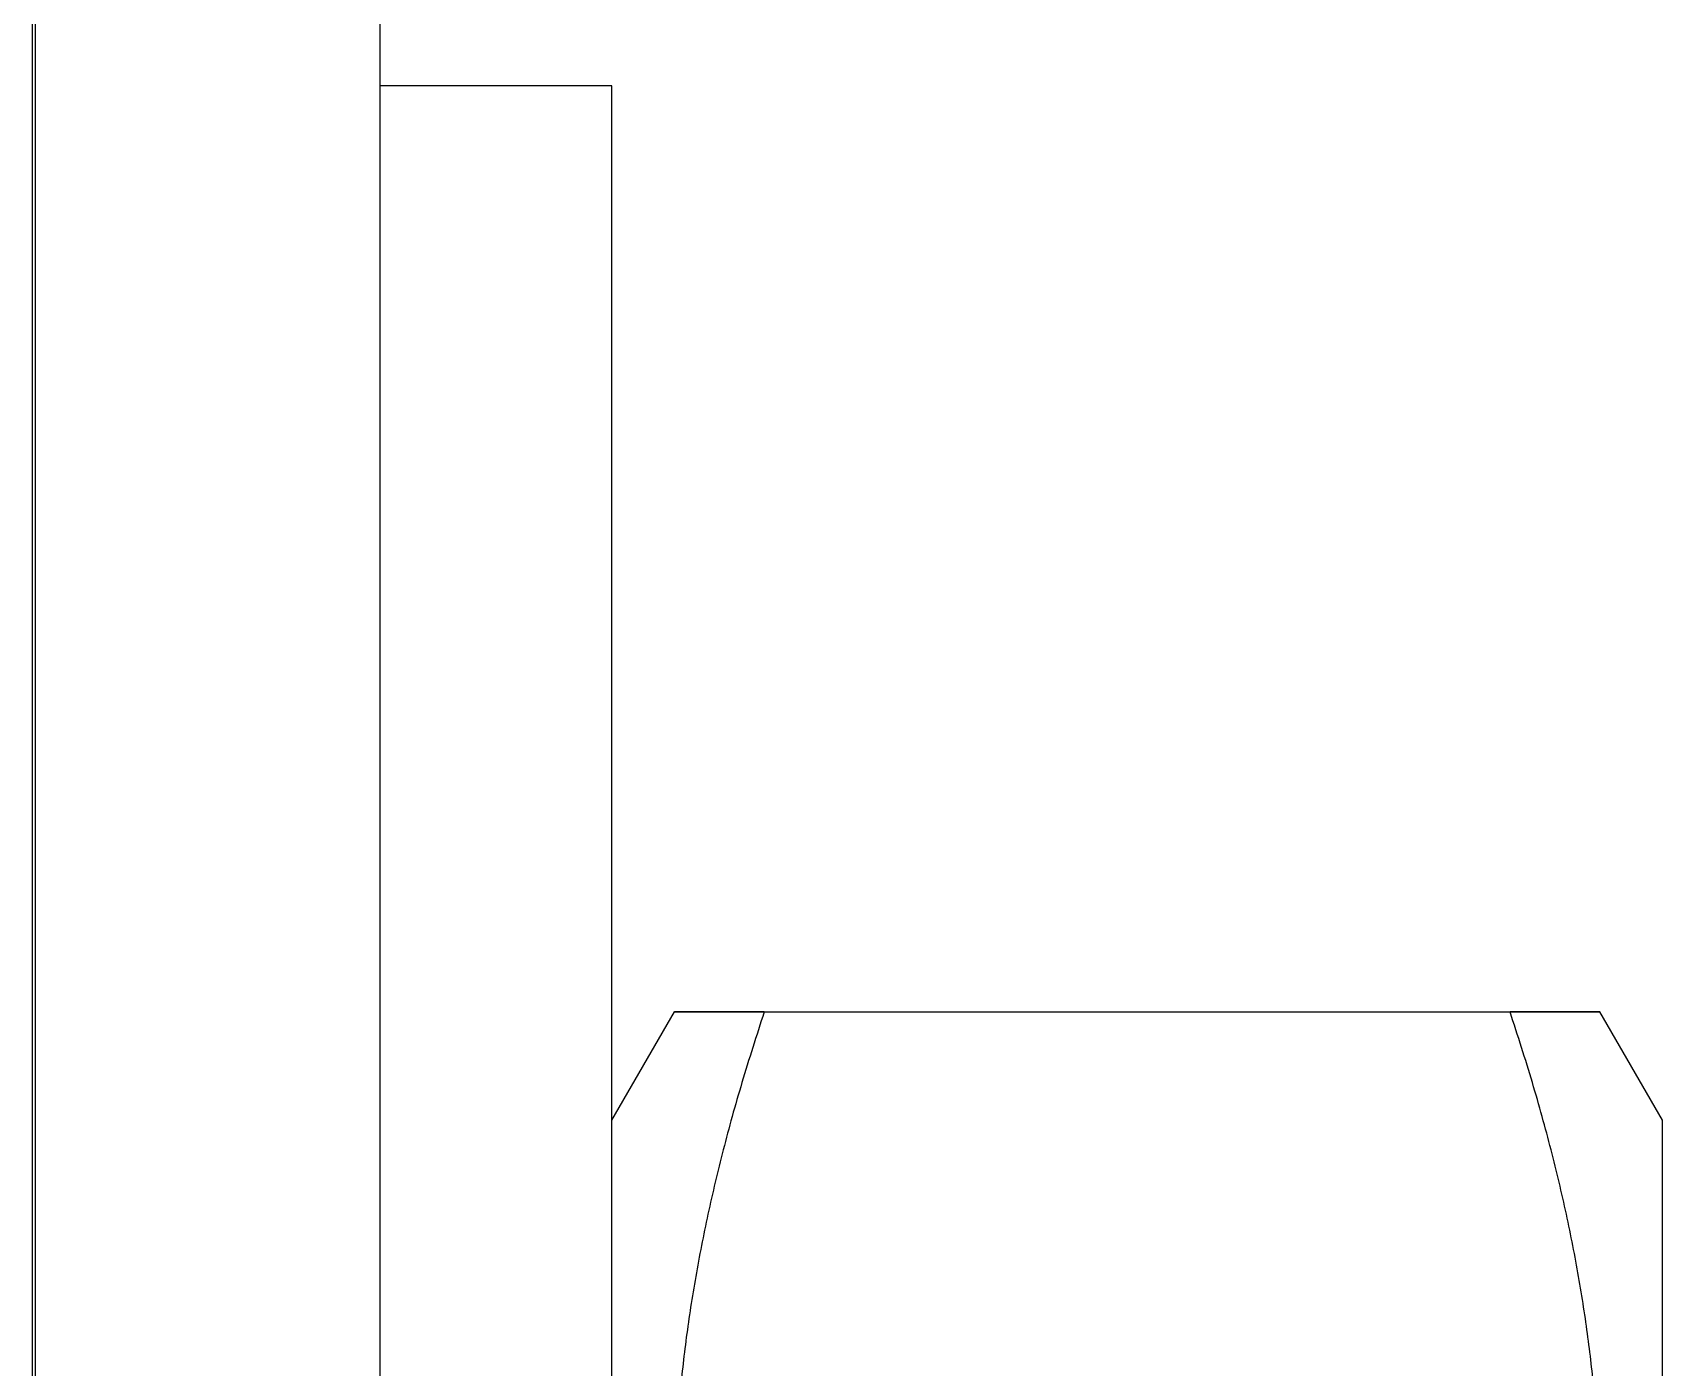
# Model space of a CAD drawing. Header units: millimetres. Extents: x -23083795 to 376618, y 113268 to 3804440.
# Drawn here: x 225494.67 to 225515.77, y 120914.88 to 120932.18 of the extents above; entities that cross this region are included whole.
import ezdxf

# ---------------------------------------------------------------- set-up
doc = ezdxf.new("R2010")
doc.units = ezdxf.units.MM
doc.header["$LTSCALE"] = 6
doc.layers.add('Duongcoban', color=4, linetype='Continuous', lineweight=30)

msp = doc.modelspace()

# ---------------------------------------------------------------- linework, layer by layer
at = {"color": 2, "lineweight": -3, "ltscale": 30, "extrusion": (0, 1, -2.22045e-16)}
for p, q in [((225494.6672, 120856.48691, -1.36858), (225494.6672, 120956.48691, -1.36858)), ((225494.70097, 120956.48691, -1.36858), (225494.70097, 120913.05749, -1.36858)), ((225499.1672, 120860.98691, -1.36858), (225499.1672, 120951.98691, -1.36858)), ((225502.1672, 120931.48691, -1.36858), (225499.1672, 120931.48691, -1.36858)), ((225502.1672, 120881.48691, -1.36858), (225502.1672, 120931.48691, -1.36858)), ((225502.1672, 120918.08691, -1.36858), (225502.97744, 120919.49028, -1.36858)), ((225504.13885, 120919.49028, -1.36858), (225513.79555, 120919.49028, -1.36858)), ((225515.7672, 120918.08691, -1.36858), (225514.95696, 120919.49028, -1.36858)), ((225515.7672, 120894.88691, -1.36858), (225515.7672, 120918.08691, -1.36858))]:
    msp.add_line(p, q, dxfattribs=at)
at = {"color": 2, "lineweight": -3, "ltscale": 30}
for points, weights in [([(225502.97744, 120919.49028, -1.36858), (225502.97744, 120919.49028, -1.36858), (225504.13885, 120919.49028, -1.36858)], [1.07735026919, 1.07735026919, 1]), ([(225504.13885, 120919.49028, -1.36858), (225501.97162, 120912.98859, -1.36858), (225504.13885, 120906.48691, -1.36858)], [1, 1.15470053838, 1]), ([(225513.79555, 120919.49028, -1.36858), (225514.95696, 120919.49028, -1.36858), (225514.95696, 120919.49028, -1.36858)], [1, 1.07735026919, 1.07735026919]), ([(225513.79555, 120906.48691, -1.36858), (225515.96278, 120912.98859, -1.36858), (225513.79555, 120919.49028, -1.36858)], [1, 1.15470053838, 1])]:
    msp.add_rational_spline(points, weights, degree=2, dxfattribs=at)
at = {"layer": 'Duongcoban'}
for points, weights in [([(225502.97744, 120919.49028), (225502.97744, 120919.49028), (225504.13885, 120919.49028)], [1.07735026919, 1.07735026919, 1]), ([(225502.97744, 120919.49028), (225502.97744, 120919.49028), (225504.13885, 120919.49028)], [1.07735026919, 1.07735026919, 1]), ([(225502.97744, 120919.49028), (225502.97744, 120919.49028), (225504.13885, 120919.49028)], [1.07735026919, 1.07735026919, 1]), ([(225502.97744, 120919.49028), (225502.97744, 120919.49028), (225504.13885, 120919.49028)], [1.07735026919, 1.07735026919, 1]), ([(225502.97744, 120919.49028), (225502.97744, 120919.49028), (225504.13885, 120919.49028)], [1.07735026919, 1.07735026919, 1]), ([(225502.97744, 120919.49028), (225502.97744, 120919.49028), (225504.13885, 120919.49028)], [1.07735026919, 1.07735026919, 1]), ([(225502.97744, 120919.49028), (225502.97744, 120919.49028), (225504.13885, 120919.49028)], [1.07735026919, 1.07735026919, 1]), ([(225502.97744, 120919.49028), (225502.97744, 120919.49028), (225504.13885, 120919.49028)], [1.07735026919, 1.07735026919, 1]), ([(225502.97744, 120919.49028), (225502.97744, 120919.49028), (225504.13885, 120919.49028)], [1.07735026919, 1.07735026919, 1]), ([(225502.97744, 120919.49028), (225502.97744, 120919.49028), (225504.13885, 120919.49028)], [1.07735026919, 1.07735026919, 1]), ([(225502.97744, 120919.49028), (225502.97744, 120919.49028), (225504.13885, 120919.49028)], [1.07735026919, 1.07735026919, 1]), ([(225502.97744, 120919.49028), (225502.97744, 120919.49028), (225504.13885, 120919.49028)], [1.07735026919, 1.07735026919, 1]), ([(225502.97744, 120919.49028), (225502.97744, 120919.49028), (225504.13885, 120919.49028)], [1.07735026919, 1.07735026919, 1]), ([(225502.97744, 120919.49028), (225502.97744, 120919.49028), (225504.13885, 120919.49028)], [1.07735026919, 1.07735026919, 1]), ([(225502.97744, 120919.49028), (225502.97744, 120919.49028), (225504.13885, 120919.49028)], [1.07735026919, 1.07735026919, 1]), ([(225502.97744, 120919.49028), (225502.97744, 120919.49028), (225504.13885, 120919.49028)], [1.07735026919, 1.07735026919, 1]), ([(225502.97744, 120919.49028), (225502.97744, 120919.49028), (225504.13885, 120919.49028)], [1.07735026919, 1.07735026919, 1]), ([(225502.97744, 120919.49028), (225502.97744, 120919.49028), (225504.13885, 120919.49028)], [1.07735026919, 1.07735026919, 1]), ([(225502.97744, 120919.49028), (225502.97744, 120919.49028), (225504.13885, 120919.49028)], [1.07735026919, 1.07735026919, 1]), ([(225502.97744, 120919.49028), (225502.97744, 120919.49028), (225504.13885, 120919.49028)], [1.07735026919, 1.07735026919, 1]), ([(225502.97744, 120919.49028), (225502.97744, 120919.49028), (225504.13885, 120919.49028)], [1.07735026919, 1.07735026919, 1]), ([(225502.97744, 120919.49028), (225502.97744, 120919.49028), (225504.13885, 120919.49028)], [1.07735026919, 1.07735026919, 1]), ([(225502.97744, 120919.49028), (225502.97744, 120919.49028), (225504.13885, 120919.49028)], [1.07735026919, 1.07735026919, 1]), ([(225502.97744, 120919.49028), (225502.97744, 120919.49028), (225504.13885, 120919.49028)], [1.07735026919, 1.07735026919, 1]), ([(225502.97744, 120919.49028), (225502.97744, 120919.49028), (225504.13885, 120919.49028)], [1.07735026919, 1.07735026919, 1]), ([(225502.97744, 120919.49028), (225502.97744, 120919.49028), (225504.13885, 120919.49028)], [1.07735026919, 1.07735026919, 1]), ([(225502.97744, 120919.49028), (225502.97744, 120919.49028), (225504.13885, 120919.49028)], [1.07735026919, 1.07735026919, 1]), ([(225502.97744, 120919.49028), (225502.97744, 120919.49028), (225504.13885, 120919.49028)], [1.07735026919, 1.07735026919, 1]), ([(225502.97744, 120919.49028), (225502.97744, 120919.49028), (225504.13885, 120919.49028)], [1.07735026919, 1.07735026919, 1]), ([(225502.97744, 120919.49028), (225502.97744, 120919.49028), (225504.13885, 120919.49028)], [1.07735026919, 1.07735026919, 1]), ([(225502.97744, 120919.49028), (225502.97744, 120919.49028), (225504.13885, 120919.49028)], [1.07735026919, 1.07735026919, 1]), ([(225502.97744, 120919.49028), (225502.97744, 120919.49028), (225504.13885, 120919.49028)], [1.07735026919, 1.07735026919, 1]), ([(225502.97744, 120919.49028), (225502.97744, 120919.49028), (225504.13885, 120919.49028)], [1.07735026919, 1.07735026919, 1]), ([(225502.97744, 120919.49028), (225502.97744, 120919.49028), (225504.13885, 120919.49028)], [1.07735026919, 1.07735026919, 1]), ([(225502.97744, 120919.49028), (225502.97744, 120919.49028), (225504.13885, 120919.49028)], [1.07735026919, 1.07735026919, 1]), ([(225502.97744, 120919.49028), (225502.97744, 120919.49028), (225504.13885, 120919.49028)], [1.07735026919, 1.07735026919, 1]), ([(225502.97744, 120919.49028), (225502.97744, 120919.49028), (225504.13885, 120919.49028)], [1.07735026919, 1.07735026919, 1]), ([(225502.97744, 120919.49028), (225502.97744, 120919.49028), (225504.13885, 120919.49028)], [1.07735026919, 1.07735026919, 1]), ([(225502.97744, 120919.49028), (225502.97744, 120919.49028), (225504.13885, 120919.49028)], [1.07735026919, 1.07735026919, 1]), ([(225502.97744, 120919.49028), (225502.97744, 120919.49028), (225504.13885, 120919.49028)], [1.07735026919, 1.07735026919, 1]), ([(225502.97744, 120919.49028), (225502.97744, 120919.49028), (225504.13885, 120919.49028)], [1.07735026919, 1.07735026919, 1]), ([(225502.97744, 120919.49028), (225502.97744, 120919.49028), (225504.13885, 120919.49028)], [1.07735026919, 1.07735026919, 1]), ([(225502.97744, 120919.49028), (225502.97744, 120919.49028), (225504.13885, 120919.49028)], [1.07735026919, 1.07735026919, 1]), ([(225502.97744, 120919.49028), (225502.97744, 120919.49028), (225504.13885, 120919.49028)], [1.07735026919, 1.07735026919, 1]), ([(225502.97744, 120919.49028), (225502.97744, 120919.49028), (225504.13885, 120919.49028)], [1.07735026919, 1.07735026919, 1]), ([(225502.97744, 120919.49028), (225502.97744, 120919.49028), (225504.13885, 120919.49028)], [1.07735026919, 1.07735026919, 1]), ([(225502.97744, 120919.49028), (225502.97744, 120919.49028), (225504.13885, 120919.49028)], [1.07735026919, 1.07735026919, 1]), ([(225502.97744, 120919.49028), (225502.97744, 120919.49028), (225504.13885, 120919.49028)], [1.07735026919, 1.07735026919, 1]), ([(225502.97744, 120919.49028), (225502.97744, 120919.49028), (225504.13885, 120919.49028)], [1.07735026919, 1.07735026919, 1]), ([(225502.97744, 120919.49028), (225502.97744, 120919.49028), (225504.13885, 120919.49028)], [1.07735026919, 1.07735026919, 1]), ([(225502.97744, 120919.49028), (225502.97744, 120919.49028), (225504.13885, 120919.49028)], [1.07735026919, 1.07735026919, 1]), ([(225502.97744, 120919.49028), (225502.97744, 120919.49028), (225504.13885, 120919.49028)], [1.07735026919, 1.07735026919, 1]), ([(225502.97744, 120919.49028), (225502.97744, 120919.49028), (225504.13885, 120919.49028)], [1.07735026919, 1.07735026919, 1]), ([(225502.97744, 120919.49028), (225502.97744, 120919.49028), (225504.13885, 120919.49028)], [1.07735026919, 1.07735026919, 1]), ([(225502.97744, 120919.49028), (225502.97744, 120919.49028), (225504.13885, 120919.49028)], [1.07735026919, 1.07735026919, 1]), ([(225502.97744, 120919.49028), (225502.97744, 120919.49028), (225504.13885, 120919.49028)], [1.07735026919, 1.07735026919, 1]), ([(225502.97744, 120919.49028), (225502.97744, 120919.49028), (225504.13885, 120919.49028)], [1.07735026919, 1.07735026919, 1]), ([(225502.97744, 120919.49028), (225502.97744, 120919.49028), (225504.13885, 120919.49028)], [1.07735026919, 1.07735026919, 1]), ([(225502.97744, 120919.49028), (225502.97744, 120919.49028), (225504.13885, 120919.49028)], [1.07735026919, 1.07735026919, 1]), ([(225502.97744, 120919.49028), (225502.97744, 120919.49028), (225504.13885, 120919.49028)], [1.07735026919, 1.07735026919, 1]), ([(225502.97744, 120919.49028), (225502.97744, 120919.49028), (225504.13885, 120919.49028)], [1.07735026919, 1.07735026919, 1]), ([(225502.97744, 120919.49028), (225502.97744, 120919.49028), (225504.13885, 120919.49028)], [1.07735026919, 1.07735026919, 1]), ([(225502.97744, 120919.49028), (225502.97744, 120919.49028), (225504.13885, 120919.49028)], [1.07735026919, 1.07735026919, 1]), ([(225502.97744, 120919.49028), (225502.97744, 120919.49028), (225504.13885, 120919.49028)], [1.07735026919, 1.07735026919, 1]), ([(225502.97744, 120919.49028), (225502.97744, 120919.49028), (225504.13885, 120919.49028)], [1.07735026919, 1.07735026919, 1]), ([(225502.97744, 120919.49028), (225502.97744, 120919.49028), (225504.13885, 120919.49028)], [1.07735026919, 1.07735026919, 1]), ([(225502.97744, 120919.49028), (225502.97744, 120919.49028), (225504.13885, 120919.49028)], [1.07735026919, 1.07735026919, 1]), ([(225502.97744, 120919.49028), (225502.97744, 120919.49028), (225504.13885, 120919.49028)], [1.07735026919, 1.07735026919, 1]), ([(225502.97744, 120919.49028), (225502.97744, 120919.49028), (225504.13885, 120919.49028)], [1.07735026919, 1.07735026919, 1]), ([(225502.97744, 120919.49028), (225502.97744, 120919.49028), (225504.13885, 120919.49028)], [1.07735026919, 1.07735026919, 1]), ([(225502.97744, 120919.49028), (225502.97744, 120919.49028), (225504.13885, 120919.49028)], [1.07735026919, 1.07735026919, 1]), ([(225502.97744, 120919.49028), (225502.97744, 120919.49028), (225504.13885, 120919.49028)], [1.07735026919, 1.07735026919, 1]), ([(225502.97744, 120919.49028), (225502.97744, 120919.49028), (225504.13885, 120919.49028)], [1.07735026919, 1.07735026919, 1]), ([(225502.97744, 120919.49028), (225502.97744, 120919.49028), (225504.13885, 120919.49028)], [1.07735026919, 1.07735026919, 1]), ([(225502.97744, 120919.49028), (225502.97744, 120919.49028), (225504.13885, 120919.49028)], [1.07735026919, 1.07735026919, 1]), ([(225502.97744, 120919.49028), (225502.97744, 120919.49028), (225504.13885, 120919.49028)], [1.07735026919, 1.07735026919, 1]), ([(225502.97744, 120919.49028), (225502.97744, 120919.49028), (225504.13885, 120919.49028)], [1.07735026919, 1.07735026919, 1]), ([(225502.97744, 120919.49028), (225502.97744, 120919.49028), (225504.13885, 120919.49028)], [1.07735026919, 1.07735026919, 1]), ([(225502.97744, 120919.49028), (225502.97744, 120919.49028), (225504.13885, 120919.49028)], [1.07735026919, 1.07735026919, 1]), ([(225502.97744, 120919.49028), (225502.97744, 120919.49028), (225504.13885, 120919.49028)], [1.07735026919, 1.07735026919, 1]), ([(225502.97744, 120919.49028), (225502.97744, 120919.49028), (225504.13885, 120919.49028)], [1.07735026919, 1.07735026919, 1]), ([(225502.97744, 120919.49028), (225502.97744, 120919.49028), (225504.13885, 120919.49028)], [1.07735026919, 1.07735026919, 1]), ([(225502.97744, 120919.49028), (225502.97744, 120919.49028), (225504.13885, 120919.49028)], [1.07735026919, 1.07735026919, 1]), ([(225502.97744, 120919.49028), (225502.97744, 120919.49028), (225504.13885, 120919.49028)], [1.07735026919, 1.07735026919, 1]), ([(225502.97744, 120919.49028), (225502.97744, 120919.49028), (225504.13885, 120919.49028)], [1.07735026919, 1.07735026919, 1]), ([(225502.97744, 120919.49028), (225502.97744, 120919.49028), (225504.13885, 120919.49028)], [1.07735026919, 1.07735026919, 1]), ([(225502.97744, 120919.49028), (225502.97744, 120919.49028), (225504.13885, 120919.49028)], [1.07735026919, 1.07735026919, 1]), ([(225502.97744, 120919.49028), (225502.97744, 120919.49028), (225504.13885, 120919.49028)], [1.07735026919, 1.07735026919, 1]), ([(225502.97744, 120919.49028), (225502.97744, 120919.49028), (225504.13885, 120919.49028)], [1.07735026919, 1.07735026919, 1]), ([(225502.97744, 120919.49028), (225502.97744, 120919.49028), (225504.13885, 120919.49028)], [1.07735026919, 1.07735026919, 1]), ([(225502.97744, 120919.49028), (225502.97744, 120919.49028), (225504.13885, 120919.49028)], [1.07735026919, 1.07735026919, 1]), ([(225502.97744, 120919.49028), (225502.97744, 120919.49028), (225504.13885, 120919.49028)], [1.07735026919, 1.07735026919, 1]), ([(225502.97744, 120919.49028), (225502.97744, 120919.49028), (225504.13885, 120919.49028)], [1.07735026919, 1.07735026919, 1]), ([(225502.97744, 120919.49028), (225502.97744, 120919.49028), (225504.13885, 120919.49028)], [1.07735026919, 1.07735026919, 1]), ([(225502.97744, 120919.49028), (225502.97744, 120919.49028), (225504.13885, 120919.49028)], [1.07735026919, 1.07735026919, 1]), ([(225502.97744, 120919.49028), (225502.97744, 120919.49028), (225504.13885, 120919.49028)], [1.07735026919, 1.07735026919, 1]), ([(225502.97744, 120919.49028), (225502.97744, 120919.49028), (225504.13885, 120919.49028)], [1.07735026919, 1.07735026919, 1]), ([(225502.97744, 120919.49028), (225502.97744, 120919.49028), (225504.13885, 120919.49028)], [1.07735026919, 1.07735026919, 1]), ([(225502.97744, 120919.49028), (225502.97744, 120919.49028), (225504.13885, 120919.49028)], [1.07735026919, 1.07735026919, 1]), ([(225502.97744, 120919.49028), (225502.97744, 120919.49028), (225504.13885, 120919.49028)], [1.07735026919, 1.07735026919, 1]), ([(225502.97744, 120919.49028), (225502.97744, 120919.49028), (225504.13885, 120919.49028)], [1.07735026919, 1.07735026919, 1]), ([(225502.97744, 120919.49028), (225502.97744, 120919.49028), (225504.13885, 120919.49028)], [1.07735026919, 1.07735026919, 1]), ([(225502.97744, 120919.49028), (225502.97744, 120919.49028), (225504.13885, 120919.49028)], [1.07735026919, 1.07735026919, 1]), ([(225502.97744, 120919.49028), (225502.97744, 120919.49028), (225504.13885, 120919.49028)], [1.07735026919, 1.07735026919, 1]), ([(225502.97744, 120919.49028), (225502.97744, 120919.49028), (225504.13885, 120919.49028)], [1.07735026919, 1.07735026919, 1]), ([(225502.97744, 120919.49028), (225502.97744, 120919.49028), (225504.13885, 120919.49028)], [1.07735026919, 1.07735026919, 1]), ([(225502.97744, 120919.49028), (225502.97744, 120919.49028), (225504.13885, 120919.49028)], [1.07735026919, 1.07735026919, 1]), ([(225502.97744, 120919.49028), (225502.97744, 120919.49028), (225504.13885, 120919.49028)], [1.07735026919, 1.07735026919, 1]), ([(225502.97744, 120919.49028), (225502.97744, 120919.49028), (225504.13885, 120919.49028)], [1.07735026919, 1.07735026919, 1]), ([(225502.97744, 120919.49028), (225502.97744, 120919.49028), (225504.13885, 120919.49028)], [1.07735026919, 1.07735026919, 1]), ([(225502.97744, 120919.49028), (225502.97744, 120919.49028), (225504.13885, 120919.49028)], [1.07735026919, 1.07735026919, 1]), ([(225502.97744, 120919.49028), (225502.97744, 120919.49028), (225504.13885, 120919.49028)], [1.07735026919, 1.07735026919, 1]), ([(225502.97744, 120919.49028), (225502.97744, 120919.49028), (225504.13885, 120919.49028)], [1.07735026919, 1.07735026919, 1]), ([(225502.97744, 120919.49028), (225502.97744, 120919.49028), (225504.13885, 120919.49028)], [1.07735026919, 1.07735026919, 1]), ([(225502.97744, 120919.49028), (225502.97744, 120919.49028), (225504.13885, 120919.49028)], [1.07735026919, 1.07735026919, 1]), ([(225502.97744, 120919.49028), (225502.97744, 120919.49028), (225504.13885, 120919.49028)], [1.07735026919, 1.07735026919, 1]), ([(225502.97744, 120919.49028), (225502.97744, 120919.49028), (225504.13885, 120919.49028)], [1.07735026919, 1.07735026919, 1]), ([(225502.97744, 120919.49028), (225502.97744, 120919.49028), (225504.13885, 120919.49028)], [1.07735026919, 1.07735026919, 1]), ([(225502.97744, 120919.49028), (225502.97744, 120919.49028), (225504.13885, 120919.49028)], [1.07735026919, 1.07735026919, 1]), ([(225502.97744, 120919.49028), (225502.97744, 120919.49028), (225504.13885, 120919.49028)], [1.07735026919, 1.07735026919, 1]), ([(225502.97744, 120919.49028), (225502.97744, 120919.49028), (225504.13885, 120919.49028)], [1.07735026919, 1.07735026919, 1]), ([(225502.97744, 120919.49028), (225502.97744, 120919.49028), (225504.13885, 120919.49028)], [1.07735026919, 1.07735026919, 1]), ([(225502.97744, 120919.49028), (225502.97744, 120919.49028), (225504.13885, 120919.49028)], [1.07735026919, 1.07735026919, 1]), ([(225502.97744, 120919.49028), (225502.97744, 120919.49028), (225504.13885, 120919.49028)], [1.07735026919, 1.07735026919, 1]), ([(225502.97744, 120919.49028), (225502.97744, 120919.49028), (225504.13885, 120919.49028)], [1.07735026919, 1.07735026919, 1]), ([(225502.97744, 120919.49028), (225502.97744, 120919.49028), (225504.13885, 120919.49028)], [1.07735026919, 1.07735026919, 1]), ([(225502.97744, 120919.49028), (225502.97744, 120919.49028), (225504.13885, 120919.49028)], [1.07735026919, 1.07735026919, 1]), ([(225502.97744, 120919.49028), (225502.97744, 120919.49028), (225504.13885, 120919.49028)], [1.07735026919, 1.07735026919, 1]), ([(225502.97744, 120919.49028), (225502.97744, 120919.49028), (225504.13885, 120919.49028)], [1.07735026919, 1.07735026919, 1]), ([(225502.97744, 120919.49028), (225502.97744, 120919.49028), (225504.13885, 120919.49028)], [1.07735026919, 1.07735026919, 1]), ([(225502.97744, 120919.49028), (225502.97744, 120919.49028), (225504.13885, 120919.49028)], [1.07735026919, 1.07735026919, 1]), ([(225502.97744, 120919.49028), (225502.97744, 120919.49028), (225504.13885, 120919.49028)], [1.07735026919, 1.07735026919, 1]), ([(225502.97744, 120919.49028), (225502.97744, 120919.49028), (225504.13885, 120919.49028)], [1.07735026919, 1.07735026919, 1]), ([(225502.97744, 120919.49028), (225502.97744, 120919.49028), (225504.13885, 120919.49028)], [1.07735026919, 1.07735026919, 1]), ([(225502.97744, 120919.49028), (225502.97744, 120919.49028), (225504.13885, 120919.49028)], [1.07735026919, 1.07735026919, 1]), ([(225502.97744, 120919.49028), (225502.97744, 120919.49028), (225504.13885, 120919.49028)], [1.07735026919, 1.07735026919, 1]), ([(225502.97744, 120919.49028), (225502.97744, 120919.49028), (225504.13885, 120919.49028)], [1.07735026919, 1.07735026919, 1]), ([(225502.97744, 120919.49028), (225502.97744, 120919.49028), (225504.13885, 120919.49028)], [1.07735026919, 1.07735026919, 1]), ([(225502.97744, 120919.49028), (225502.97744, 120919.49028), (225504.13885, 120919.49028)], [1.07735026919, 1.07735026919, 1]), ([(225502.97744, 120919.49028), (225502.97744, 120919.49028), (225504.13885, 120919.49028)], [1.07735026919, 1.07735026919, 1]), ([(225502.97744, 120919.49028), (225502.97744, 120919.49028), (225504.13885, 120919.49028)], [1.07735026919, 1.07735026919, 1]), ([(225502.97744, 120919.49028), (225502.97744, 120919.49028), (225504.13885, 120919.49028)], [1.07735026919, 1.07735026919, 1]), ([(225502.97744, 120919.49028), (225502.97744, 120919.49028), (225504.13885, 120919.49028)], [1.07735026919, 1.07735026919, 1]), ([(225502.97744, 120919.49028), (225502.97744, 120919.49028), (225504.13885, 120919.49028)], [1.07735026919, 1.07735026919, 1]), ([(225502.97744, 120919.49028), (225502.97744, 120919.49028), (225504.13885, 120919.49028)], [1.07735026919, 1.07735026919, 1]), ([(225502.97744, 120919.49028), (225502.97744, 120919.49028), (225504.13885, 120919.49028)], [1.07735026919, 1.07735026919, 1]), ([(225502.97744, 120919.49028), (225502.97744, 120919.49028), (225504.13885, 120919.49028)], [1.07735026919, 1.07735026919, 1]), ([(225502.97744, 120919.49028), (225502.97744, 120919.49028), (225504.13885, 120919.49028)], [1.07735026919, 1.07735026919, 1]), ([(225502.97744, 120919.49028), (225502.97744, 120919.49028), (225504.13885, 120919.49028)], [1.07735026919, 1.07735026919, 1]), ([(225513.79555, 120919.49028), (225514.95696, 120919.49028), (225514.95696, 120919.49028)], [1, 1.07735026919, 1.07735026919]), ([(225513.79555, 120919.49028), (225514.95696, 120919.49028), (225514.95696, 120919.49028)], [1, 1.07735026919, 1.07735026919]), ([(225513.79555, 120919.49028), (225514.95696, 120919.49028), (225514.95696, 120919.49028)], [1, 1.07735026919, 1.07735026919]), ([(225513.79555, 120919.49028), (225514.95696, 120919.49028), (225514.95696, 120919.49028)], [1, 1.07735026919, 1.07735026919]), ([(225513.79555, 120919.49028), (225514.95696, 120919.49028), (225514.95696, 120919.49028)], [1, 1.07735026919, 1.07735026919]), ([(225513.79555, 120919.49028), (225514.95696, 120919.49028), (225514.95696, 120919.49028)], [1, 1.07735026919, 1.07735026919]), ([(225513.79555, 120919.49028), (225514.95696, 120919.49028), (225514.95696, 120919.49028)], [1, 1.07735026919, 1.07735026919]), ([(225513.79555, 120919.49028), (225514.95696, 120919.49028), (225514.95696, 120919.49028)], [1, 1.07735026919, 1.07735026919]), ([(225513.79555, 120919.49028), (225514.95696, 120919.49028), (225514.95696, 120919.49028)], [1, 1.07735026919, 1.07735026919]), ([(225513.79555, 120919.49028), (225514.95696, 120919.49028), (225514.95696, 120919.49028)], [1, 1.07735026919, 1.07735026919]), ([(225513.79555, 120919.49028), (225514.95696, 120919.49028), (225514.95696, 120919.49028)], [1, 1.07735026919, 1.07735026919]), ([(225513.79555, 120919.49028), (225514.95696, 120919.49028), (225514.95696, 120919.49028)], [1, 1.07735026919, 1.07735026919]), ([(225513.79555, 120919.49028), (225514.95696, 120919.49028), (225514.95696, 120919.49028)], [1, 1.07735026919, 1.07735026919]), ([(225513.79555, 120919.49028), (225514.95696, 120919.49028), (225514.95696, 120919.49028)], [1, 1.07735026919, 1.07735026919]), ([(225513.79555, 120919.49028), (225514.95696, 120919.49028), (225514.95696, 120919.49028)], [1, 1.07735026919, 1.07735026919]), ([(225513.79555, 120919.49028), (225514.95696, 120919.49028), (225514.95696, 120919.49028)], [1, 1.07735026919, 1.07735026919]), ([(225513.79555, 120919.49028), (225514.95696, 120919.49028), (225514.95696, 120919.49028)], [1, 1.07735026919, 1.07735026919]), ([(225513.79555, 120919.49028), (225514.95696, 120919.49028), (225514.95696, 120919.49028)], [1, 1.07735026919, 1.07735026919]), ([(225513.79555, 120919.49028), (225514.95696, 120919.49028), (225514.95696, 120919.49028)], [1, 1.07735026919, 1.07735026919]), ([(225513.79555, 120919.49028), (225514.95696, 120919.49028), (225514.95696, 120919.49028)], [1, 1.07735026919, 1.07735026919]), ([(225513.79555, 120919.49028), (225514.95696, 120919.49028), (225514.95696, 120919.49028)], [1, 1.07735026919, 1.07735026919]), ([(225513.79555, 120919.49028), (225514.95696, 120919.49028), (225514.95696, 120919.49028)], [1, 1.07735026919, 1.07735026919]), ([(225513.79555, 120919.49028), (225514.95696, 120919.49028), (225514.95696, 120919.49028)], [1, 1.07735026919, 1.07735026919]), ([(225513.79555, 120919.49028), (225514.95696, 120919.49028), (225514.95696, 120919.49028)], [1, 1.07735026919, 1.07735026919]), ([(225513.79555, 120919.49028), (225514.95696, 120919.49028), (225514.95696, 120919.49028)], [1, 1.07735026919, 1.07735026919]), ([(225513.79555, 120919.49028), (225514.95696, 120919.49028), (225514.95696, 120919.49028)], [1, 1.07735026919, 1.07735026919]), ([(225513.79555, 120919.49028), (225514.95696, 120919.49028), (225514.95696, 120919.49028)], [1, 1.07735026919, 1.07735026919]), ([(225513.79555, 120919.49028), (225514.95696, 120919.49028), (225514.95696, 120919.49028)], [1, 1.07735026919, 1.07735026919]), ([(225513.79555, 120919.49028), (225514.95696, 120919.49028), (225514.95696, 120919.49028)], [1, 1.07735026919, 1.07735026919]), ([(225513.79555, 120919.49028), (225514.95696, 120919.49028), (225514.95696, 120919.49028)], [1, 1.07735026919, 1.07735026919]), ([(225513.79555, 120919.49028), (225514.95696, 120919.49028), (225514.95696, 120919.49028)], [1, 1.07735026919, 1.07735026919]), ([(225513.79555, 120919.49028), (225514.95696, 120919.49028), (225514.95696, 120919.49028)], [1, 1.07735026919, 1.07735026919]), ([(225513.79555, 120919.49028), (225514.95696, 120919.49028), (225514.95696, 120919.49028)], [1, 1.07735026919, 1.07735026919]), ([(225513.79555, 120919.49028), (225514.95696, 120919.49028), (225514.95696, 120919.49028)], [1, 1.07735026919, 1.07735026919]), ([(225513.79555, 120919.49028), (225514.95696, 120919.49028), (225514.95696, 120919.49028)], [1, 1.07735026919, 1.07735026919]), ([(225513.79555, 120919.49028), (225514.95696, 120919.49028), (225514.95696, 120919.49028)], [1, 1.07735026919, 1.07735026919]), ([(225513.79555, 120919.49028), (225514.95696, 120919.49028), (225514.95696, 120919.49028)], [1, 1.07735026919, 1.07735026919]), ([(225513.79555, 120919.49028), (225514.95696, 120919.49028), (225514.95696, 120919.49028)], [1, 1.07735026919, 1.07735026919]), ([(225513.79555, 120919.49028), (225514.95696, 120919.49028), (225514.95696, 120919.49028)], [1, 1.07735026919, 1.07735026919]), ([(225513.79555, 120919.49028), (225514.95696, 120919.49028), (225514.95696, 120919.49028)], [1, 1.07735026919, 1.07735026919]), ([(225513.79555, 120919.49028), (225514.95696, 120919.49028), (225514.95696, 120919.49028)], [1, 1.07735026919, 1.07735026919]), ([(225513.79555, 120919.49028), (225514.95696, 120919.49028), (225514.95696, 120919.49028)], [1, 1.07735026919, 1.07735026919]), ([(225513.79555, 120919.49028), (225514.95696, 120919.49028), (225514.95696, 120919.49028)], [1, 1.07735026919, 1.07735026919]), ([(225513.79555, 120919.49028), (225514.95696, 120919.49028), (225514.95696, 120919.49028)], [1, 1.07735026919, 1.07735026919]), ([(225513.79555, 120919.49028), (225514.95696, 120919.49028), (225514.95696, 120919.49028)], [1, 1.07735026919, 1.07735026919]), ([(225513.79555, 120919.49028), (225514.95696, 120919.49028), (225514.95696, 120919.49028)], [1, 1.07735026919, 1.07735026919]), ([(225513.79555, 120919.49028), (225514.95696, 120919.49028), (225514.95696, 120919.49028)], [1, 1.07735026919, 1.07735026919]), ([(225513.79555, 120919.49028), (225514.95696, 120919.49028), (225514.95696, 120919.49028)], [1, 1.07735026919, 1.07735026919]), ([(225513.79555, 120919.49028), (225514.95696, 120919.49028), (225514.95696, 120919.49028)], [1, 1.07735026919, 1.07735026919]), ([(225513.79555, 120919.49028), (225514.95696, 120919.49028), (225514.95696, 120919.49028)], [1, 1.07735026919, 1.07735026919]), ([(225513.79555, 120919.49028), (225514.95696, 120919.49028), (225514.95696, 120919.49028)], [1, 1.07735026919, 1.07735026919]), ([(225513.79555, 120919.49028), (225514.95696, 120919.49028), (225514.95696, 120919.49028)], [1, 1.07735026919, 1.07735026919]), ([(225513.79555, 120919.49028), (225514.95696, 120919.49028), (225514.95696, 120919.49028)], [1, 1.07735026919, 1.07735026919]), ([(225513.79555, 120919.49028), (225514.95696, 120919.49028), (225514.95696, 120919.49028)], [1, 1.07735026919, 1.07735026919]), ([(225513.79555, 120919.49028), (225514.95696, 120919.49028), (225514.95696, 120919.49028)], [1, 1.07735026919, 1.07735026919]), ([(225513.79555, 120919.49028), (225514.95696, 120919.49028), (225514.95696, 120919.49028)], [1, 1.07735026919, 1.07735026919]), ([(225513.79555, 120919.49028), (225514.95696, 120919.49028), (225514.95696, 120919.49028)], [1, 1.07735026919, 1.07735026919]), ([(225513.79555, 120919.49028), (225514.95696, 120919.49028), (225514.95696, 120919.49028)], [1, 1.07735026919, 1.07735026919]), ([(225513.79555, 120919.49028), (225514.95696, 120919.49028), (225514.95696, 120919.49028)], [1, 1.07735026919, 1.07735026919]), ([(225513.79555, 120919.49028), (225514.95696, 120919.49028), (225514.95696, 120919.49028)], [1, 1.07735026919, 1.07735026919]), ([(225513.79555, 120919.49028), (225514.95696, 120919.49028), (225514.95696, 120919.49028)], [1, 1.07735026919, 1.07735026919]), ([(225513.79555, 120919.49028), (225514.95696, 120919.49028), (225514.95696, 120919.49028)], [1, 1.07735026919, 1.07735026919]), ([(225513.79555, 120919.49028), (225514.95696, 120919.49028), (225514.95696, 120919.49028)], [1, 1.07735026919, 1.07735026919]), ([(225513.79555, 120919.49028), (225514.95696, 120919.49028), (225514.95696, 120919.49028)], [1, 1.07735026919, 1.07735026919]), ([(225513.79555, 120919.49028), (225514.95696, 120919.49028), (225514.95696, 120919.49028)], [1, 1.07735026919, 1.07735026919]), ([(225513.79555, 120919.49028), (225514.95696, 120919.49028), (225514.95696, 120919.49028)], [1, 1.07735026919, 1.07735026919]), ([(225513.79555, 120919.49028), (225514.95696, 120919.49028), (225514.95696, 120919.49028)], [1, 1.07735026919, 1.07735026919]), ([(225513.79555, 120919.49028), (225514.95696, 120919.49028), (225514.95696, 120919.49028)], [1, 1.07735026919, 1.07735026919]), ([(225513.79555, 120919.49028), (225514.95696, 120919.49028), (225514.95696, 120919.49028)], [1, 1.07735026919, 1.07735026919]), ([(225513.79555, 120919.49028), (225514.95696, 120919.49028), (225514.95696, 120919.49028)], [1, 1.07735026919, 1.07735026919]), ([(225513.79555, 120919.49028), (225514.95696, 120919.49028), (225514.95696, 120919.49028)], [1, 1.07735026919, 1.07735026919]), ([(225513.79555, 120919.49028), (225514.95696, 120919.49028), (225514.95696, 120919.49028)], [1, 1.07735026919, 1.07735026919]), ([(225513.79555, 120919.49028), (225514.95696, 120919.49028), (225514.95696, 120919.49028)], [1, 1.07735026919, 1.07735026919]), ([(225513.79555, 120919.49028), (225514.95696, 120919.49028), (225514.95696, 120919.49028)], [1, 1.07735026919, 1.07735026919]), ([(225513.79555, 120919.49028), (225514.95696, 120919.49028), (225514.95696, 120919.49028)], [1, 1.07735026919, 1.07735026919]), ([(225513.79555, 120919.49028), (225514.95696, 120919.49028), (225514.95696, 120919.49028)], [1, 1.07735026919, 1.07735026919]), ([(225513.79555, 120919.49028), (225514.95696, 120919.49028), (225514.95696, 120919.49028)], [1, 1.07735026919, 1.07735026919]), ([(225513.79555, 120919.49028), (225514.95696, 120919.49028), (225514.95696, 120919.49028)], [1, 1.07735026919, 1.07735026919]), ([(225513.79555, 120919.49028), (225514.95696, 120919.49028), (225514.95696, 120919.49028)], [1, 1.07735026919, 1.07735026919]), ([(225513.79555, 120919.49028), (225514.95696, 120919.49028), (225514.95696, 120919.49028)], [1, 1.07735026919, 1.07735026919]), ([(225513.79555, 120919.49028), (225514.95696, 120919.49028), (225514.95696, 120919.49028)], [1, 1.07735026919, 1.07735026919]), ([(225513.79555, 120919.49028), (225514.95696, 120919.49028), (225514.95696, 120919.49028)], [1, 1.07735026919, 1.07735026919]), ([(225513.79555, 120919.49028), (225514.95696, 120919.49028), (225514.95696, 120919.49028)], [1, 1.07735026919, 1.07735026919]), ([(225513.79555, 120919.49028), (225514.95696, 120919.49028), (225514.95696, 120919.49028)], [1, 1.07735026919, 1.07735026919]), ([(225513.79555, 120919.49028), (225514.95696, 120919.49028), (225514.95696, 120919.49028)], [1, 1.07735026919, 1.07735026919]), ([(225513.79555, 120919.49028), (225514.95696, 120919.49028), (225514.95696, 120919.49028)], [1, 1.07735026919, 1.07735026919]), ([(225513.79555, 120919.49028), (225514.95696, 120919.49028), (225514.95696, 120919.49028)], [1, 1.07735026919, 1.07735026919]), ([(225513.79555, 120919.49028), (225514.95696, 120919.49028), (225514.95696, 120919.49028)], [1, 1.07735026919, 1.07735026919]), ([(225513.79555, 120919.49028), (225514.95696, 120919.49028), (225514.95696, 120919.49028)], [1, 1.07735026919, 1.07735026919]), ([(225513.79555, 120919.49028), (225514.95696, 120919.49028), (225514.95696, 120919.49028)], [1, 1.07735026919, 1.07735026919]), ([(225513.79555, 120919.49028), (225514.95696, 120919.49028), (225514.95696, 120919.49028)], [1, 1.07735026919, 1.07735026919]), ([(225513.79555, 120919.49028), (225514.95696, 120919.49028), (225514.95696, 120919.49028)], [1, 1.07735026919, 1.07735026919]), ([(225513.79555, 120919.49028), (225514.95696, 120919.49028), (225514.95696, 120919.49028)], [1, 1.07735026919, 1.07735026919]), ([(225513.79555, 120919.49028), (225514.95696, 120919.49028), (225514.95696, 120919.49028)], [1, 1.07735026919, 1.07735026919]), ([(225513.79555, 120919.49028), (225514.95696, 120919.49028), (225514.95696, 120919.49028)], [1, 1.07735026919, 1.07735026919]), ([(225513.79555, 120919.49028), (225514.95696, 120919.49028), (225514.95696, 120919.49028)], [1, 1.07735026919, 1.07735026919]), ([(225513.79555, 120919.49028), (225514.95696, 120919.49028), (225514.95696, 120919.49028)], [1, 1.07735026919, 1.07735026919]), ([(225513.79555, 120919.49028), (225514.95696, 120919.49028), (225514.95696, 120919.49028)], [1, 1.07735026919, 1.07735026919]), ([(225513.79555, 120919.49028), (225514.95696, 120919.49028), (225514.95696, 120919.49028)], [1, 1.07735026919, 1.07735026919]), ([(225513.79555, 120919.49028), (225514.95696, 120919.49028), (225514.95696, 120919.49028)], [1, 1.07735026919, 1.07735026919]), ([(225513.79555, 120919.49028), (225514.95696, 120919.49028), (225514.95696, 120919.49028)], [1, 1.07735026919, 1.07735026919]), ([(225513.79555, 120919.49028), (225514.95696, 120919.49028), (225514.95696, 120919.49028)], [1, 1.07735026919, 1.07735026919]), ([(225513.79555, 120919.49028), (225514.95696, 120919.49028), (225514.95696, 120919.49028)], [1, 1.07735026919, 1.07735026919]), ([(225513.79555, 120919.49028), (225514.95696, 120919.49028), (225514.95696, 120919.49028)], [1, 1.07735026919, 1.07735026919]), ([(225513.79555, 120919.49028), (225514.95696, 120919.49028), (225514.95696, 120919.49028)], [1, 1.07735026919, 1.07735026919]), ([(225513.79555, 120919.49028), (225514.95696, 120919.49028), (225514.95696, 120919.49028)], [1, 1.07735026919, 1.07735026919]), ([(225513.79555, 120919.49028), (225514.95696, 120919.49028), (225514.95696, 120919.49028)], [1, 1.07735026919, 1.07735026919]), ([(225513.79555, 120919.49028), (225514.95696, 120919.49028), (225514.95696, 120919.49028)], [1, 1.07735026919, 1.07735026919]), ([(225513.79555, 120919.49028), (225514.95696, 120919.49028), (225514.95696, 120919.49028)], [1, 1.07735026919, 1.07735026919]), ([(225513.79555, 120919.49028), (225514.95696, 120919.49028), (225514.95696, 120919.49028)], [1, 1.07735026919, 1.07735026919]), ([(225513.79555, 120919.49028), (225514.95696, 120919.49028), (225514.95696, 120919.49028)], [1, 1.07735026919, 1.07735026919]), ([(225513.79555, 120919.49028), (225514.95696, 120919.49028), (225514.95696, 120919.49028)], [1, 1.07735026919, 1.07735026919]), ([(225513.79555, 120919.49028), (225514.95696, 120919.49028), (225514.95696, 120919.49028)], [1, 1.07735026919, 1.07735026919]), ([(225513.79555, 120919.49028), (225514.95696, 120919.49028), (225514.95696, 120919.49028)], [1, 1.07735026919, 1.07735026919]), ([(225513.79555, 120919.49028), (225514.95696, 120919.49028), (225514.95696, 120919.49028)], [1, 1.07735026919, 1.07735026919]), ([(225513.79555, 120919.49028), (225514.95696, 120919.49028), (225514.95696, 120919.49028)], [1, 1.07735026919, 1.07735026919]), ([(225513.79555, 120919.49028), (225514.95696, 120919.49028), (225514.95696, 120919.49028)], [1, 1.07735026919, 1.07735026919]), ([(225513.79555, 120919.49028), (225514.95696, 120919.49028), (225514.95696, 120919.49028)], [1, 1.07735026919, 1.07735026919]), ([(225513.79555, 120919.49028), (225514.95696, 120919.49028), (225514.95696, 120919.49028)], [1, 1.07735026919, 1.07735026919]), ([(225513.79555, 120919.49028), (225514.95696, 120919.49028), (225514.95696, 120919.49028)], [1, 1.07735026919, 1.07735026919]), ([(225513.79555, 120919.49028), (225514.95696, 120919.49028), (225514.95696, 120919.49028)], [1, 1.07735026919, 1.07735026919]), ([(225513.79555, 120919.49028), (225514.95696, 120919.49028), (225514.95696, 120919.49028)], [1, 1.07735026919, 1.07735026919]), ([(225513.79555, 120919.49028), (225514.95696, 120919.49028), (225514.95696, 120919.49028)], [1, 1.07735026919, 1.07735026919]), ([(225513.79555, 120919.49028), (225514.95696, 120919.49028), (225514.95696, 120919.49028)], [1, 1.07735026919, 1.07735026919]), ([(225513.79555, 120919.49028), (225514.95696, 120919.49028), (225514.95696, 120919.49028)], [1, 1.07735026919, 1.07735026919]), ([(225513.79555, 120919.49028), (225514.95696, 120919.49028), (225514.95696, 120919.49028)], [1, 1.07735026919, 1.07735026919]), ([(225513.79555, 120919.49028), (225514.95696, 120919.49028), (225514.95696, 120919.49028)], [1, 1.07735026919, 1.07735026919]), ([(225513.79555, 120919.49028), (225514.95696, 120919.49028), (225514.95696, 120919.49028)], [1, 1.07735026919, 1.07735026919]), ([(225513.79555, 120919.49028), (225514.95696, 120919.49028), (225514.95696, 120919.49028)], [1, 1.07735026919, 1.07735026919]), ([(225513.79555, 120919.49028), (225514.95696, 120919.49028), (225514.95696, 120919.49028)], [1, 1.07735026919, 1.07735026919]), ([(225513.79555, 120919.49028), (225514.95696, 120919.49028), (225514.95696, 120919.49028)], [1, 1.07735026919, 1.07735026919]), ([(225513.79555, 120919.49028), (225514.95696, 120919.49028), (225514.95696, 120919.49028)], [1, 1.07735026919, 1.07735026919]), ([(225513.79555, 120919.49028), (225514.95696, 120919.49028), (225514.95696, 120919.49028)], [1, 1.07735026919, 1.07735026919]), ([(225513.79555, 120919.49028), (225514.95696, 120919.49028), (225514.95696, 120919.49028)], [1, 1.07735026919, 1.07735026919]), ([(225513.79555, 120919.49028), (225514.95696, 120919.49028), (225514.95696, 120919.49028)], [1, 1.07735026919, 1.07735026919]), ([(225513.79555, 120919.49028), (225514.95696, 120919.49028), (225514.95696, 120919.49028)], [1, 1.07735026919, 1.07735026919]), ([(225513.79555, 120919.49028), (225514.95696, 120919.49028), (225514.95696, 120919.49028)], [1, 1.07735026919, 1.07735026919]), ([(225513.79555, 120919.49028), (225514.95696, 120919.49028), (225514.95696, 120919.49028)], [1, 1.07735026919, 1.07735026919]), ([(225513.79555, 120919.49028), (225514.95696, 120919.49028), (225514.95696, 120919.49028)], [1, 1.07735026919, 1.07735026919]), ([(225513.79555, 120919.49028), (225514.95696, 120919.49028), (225514.95696, 120919.49028)], [1, 1.07735026919, 1.07735026919]), ([(225513.79555, 120919.49028), (225514.95696, 120919.49028), (225514.95696, 120919.49028)], [1, 1.07735026919, 1.07735026919]), ([(225513.79555, 120919.49028), (225514.95696, 120919.49028), (225514.95696, 120919.49028)], [1, 1.07735026919, 1.07735026919]), ([(225513.79555, 120919.49028), (225514.95696, 120919.49028), (225514.95696, 120919.49028)], [1, 1.07735026919, 1.07735026919]), ([(225513.79555, 120919.49028), (225514.95696, 120919.49028), (225514.95696, 120919.49028)], [1, 1.07735026919, 1.07735026919]), ([(225513.79555, 120919.49028), (225514.95696, 120919.49028), (225514.95696, 120919.49028)], [1, 1.07735026919, 1.07735026919]), ([(225513.79555, 120919.49028), (225514.95696, 120919.49028), (225514.95696, 120919.49028)], [1, 1.07735026919, 1.07735026919]), ([(225513.79555, 120919.49028), (225514.95696, 120919.49028), (225514.95696, 120919.49028)], [1, 1.07735026919, 1.07735026919]), ([(225513.79555, 120919.49028), (225514.95696, 120919.49028), (225514.95696, 120919.49028)], [1, 1.07735026919, 1.07735026919]), ([(225513.79555, 120919.49028), (225514.95696, 120919.49028), (225514.95696, 120919.49028)], [1, 1.07735026919, 1.07735026919]), ([(225513.79555, 120919.49028), (225514.95696, 120919.49028), (225514.95696, 120919.49028)], [1, 1.07735026919, 1.07735026919]), ([(225513.79555, 120919.49028), (225514.95696, 120919.49028), (225514.95696, 120919.49028)], [1, 1.07735026919, 1.07735026919]), ([(225513.79555, 120919.49028), (225514.95696, 120919.49028), (225514.95696, 120919.49028)], [1, 1.07735026919, 1.07735026919]), ([(225513.79555, 120919.49028), (225514.95696, 120919.49028), (225514.95696, 120919.49028)], [1, 1.07735026919, 1.07735026919]), ([(225513.79555, 120919.49028), (225514.95696, 120919.49028), (225514.95696, 120919.49028)], [1, 1.07735026919, 1.07735026919]), ([(225513.79555, 120919.49028), (225514.95696, 120919.49028), (225514.95696, 120919.49028)], [1, 1.07735026919, 1.07735026919])]:
    msp.add_rational_spline(points, weights, degree=2, dxfattribs=at)

doc.saveas('drawing.dxf')
